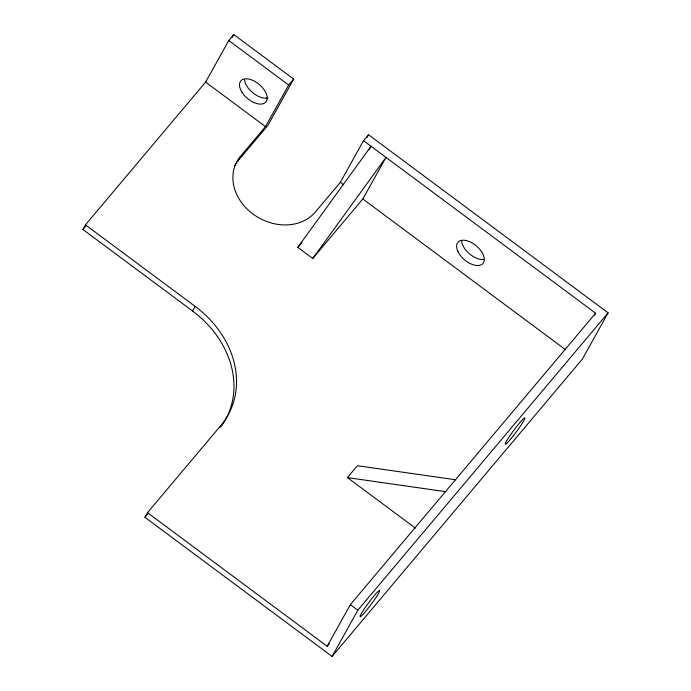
<?xml version="1.0" encoding="UTF-8"?>
<svg xmlns="http://www.w3.org/2000/svg" width="691" height="691" viewBox="0 0 691 691"><rect width="100%" height="100%" fill="white"/><g stroke="black" fill="none" stroke-linecap="round" stroke-linejoin="round"><path stroke-width="1.04" d="M220.818 426.926A96.99 80.026 29.1 0 0 192.539 310.985L82.894 229.472L85.468 224.851L205.607 82.108L228.764 40.501L233.774 34.55L293.666 79.076L267.944 125.296L237.894 160.994A46.833 38.644 29.1 0 0 234.439 165.995M232.228 37.323L233.774 34.55M237.894 160.994L240.468 156.373L265.499 126.634L288.657 85.028L293.666 79.076M192.539 310.985L195.112 306.355L85.468 224.851M240.468 156.373A46.833 38.644 29.1 0 0 252.871 213.942A46.833 38.644 29.1 0 0 315.338 212.033L340.361 182.294L363.526 140.679L368.528 134.736L608.106 312.842L582.366 359.078L332.086 656.45L144.92 517.3L147.494 512.679L220.8 425.578A96.99 80.026 29.1 0 0 195.112 306.355M366.956 137.569L368.528 134.736M368.951 149.947L371.015 146.25L297.795 247.335L312.764 258.469L362.827 198.991L385.984 157.384L312.764 258.469M219.773 427.435L220.8 425.578M147.494 512.679L327.171 646.258L350.337 604.651L595.616 313.222L363.526 140.679M332.086 656.45L357.826 610.213L608.106 312.842M594.58 315.079L595.616 313.222M82.894 229.472L85.675 226.164M297.795 247.335L301.967 242.377M144.92 517.3L147.684 514.018M415.395 528.14L347.418 477.602L357.428 465.708L455.455 479.753M327.171 646.258L329.253 643.787M347.418 477.602L445.445 491.647M228.764 40.501L288.657 85.028M205.607 82.108L265.499 126.634M340.361 182.294L343.695 184.773M362.827 198.991L565.523 349.689M350.337 604.651L357.826 610.213M484.546 259.393A16.394 9.147 40.1 0 1 469.82 254.115A16.394 9.147 40.1 0 1 461.597 240.52M267.953 97.854A16.394 9.147 40.1 0 1 253.364 93.233A16.394 9.147 40.1 0 1 244.519 79.681M241.841 92.033A16.394 9.147 40.1 0 0 265.776 102.113A16.394 9.147 40.1 0 0 252.379 80.199A16.394 9.147 40.1 0 0 241.841 92.033M457.995 251.688A16.394 9.147 40.1 0 0 481.938 264.359A16.394 9.147 40.1 0 0 471.4 242.515A16.394 9.147 40.1 0 0 457.995 251.688M510.571 439.156A16.394 1.468 -53.4 0 0 524.91 418.003A16.394 1.468 -53.4 0 0 509.733 436.03A16.394 1.468 -53.4 0 0 510.571 439.156M365.418 611.639A16.394 1.468 -53.4 0 0 379.756 590.485A16.394 1.468 -53.4 0 0 364.58 608.512A16.394 1.468 -53.4 0 0 365.418 611.639"/></g></svg>
